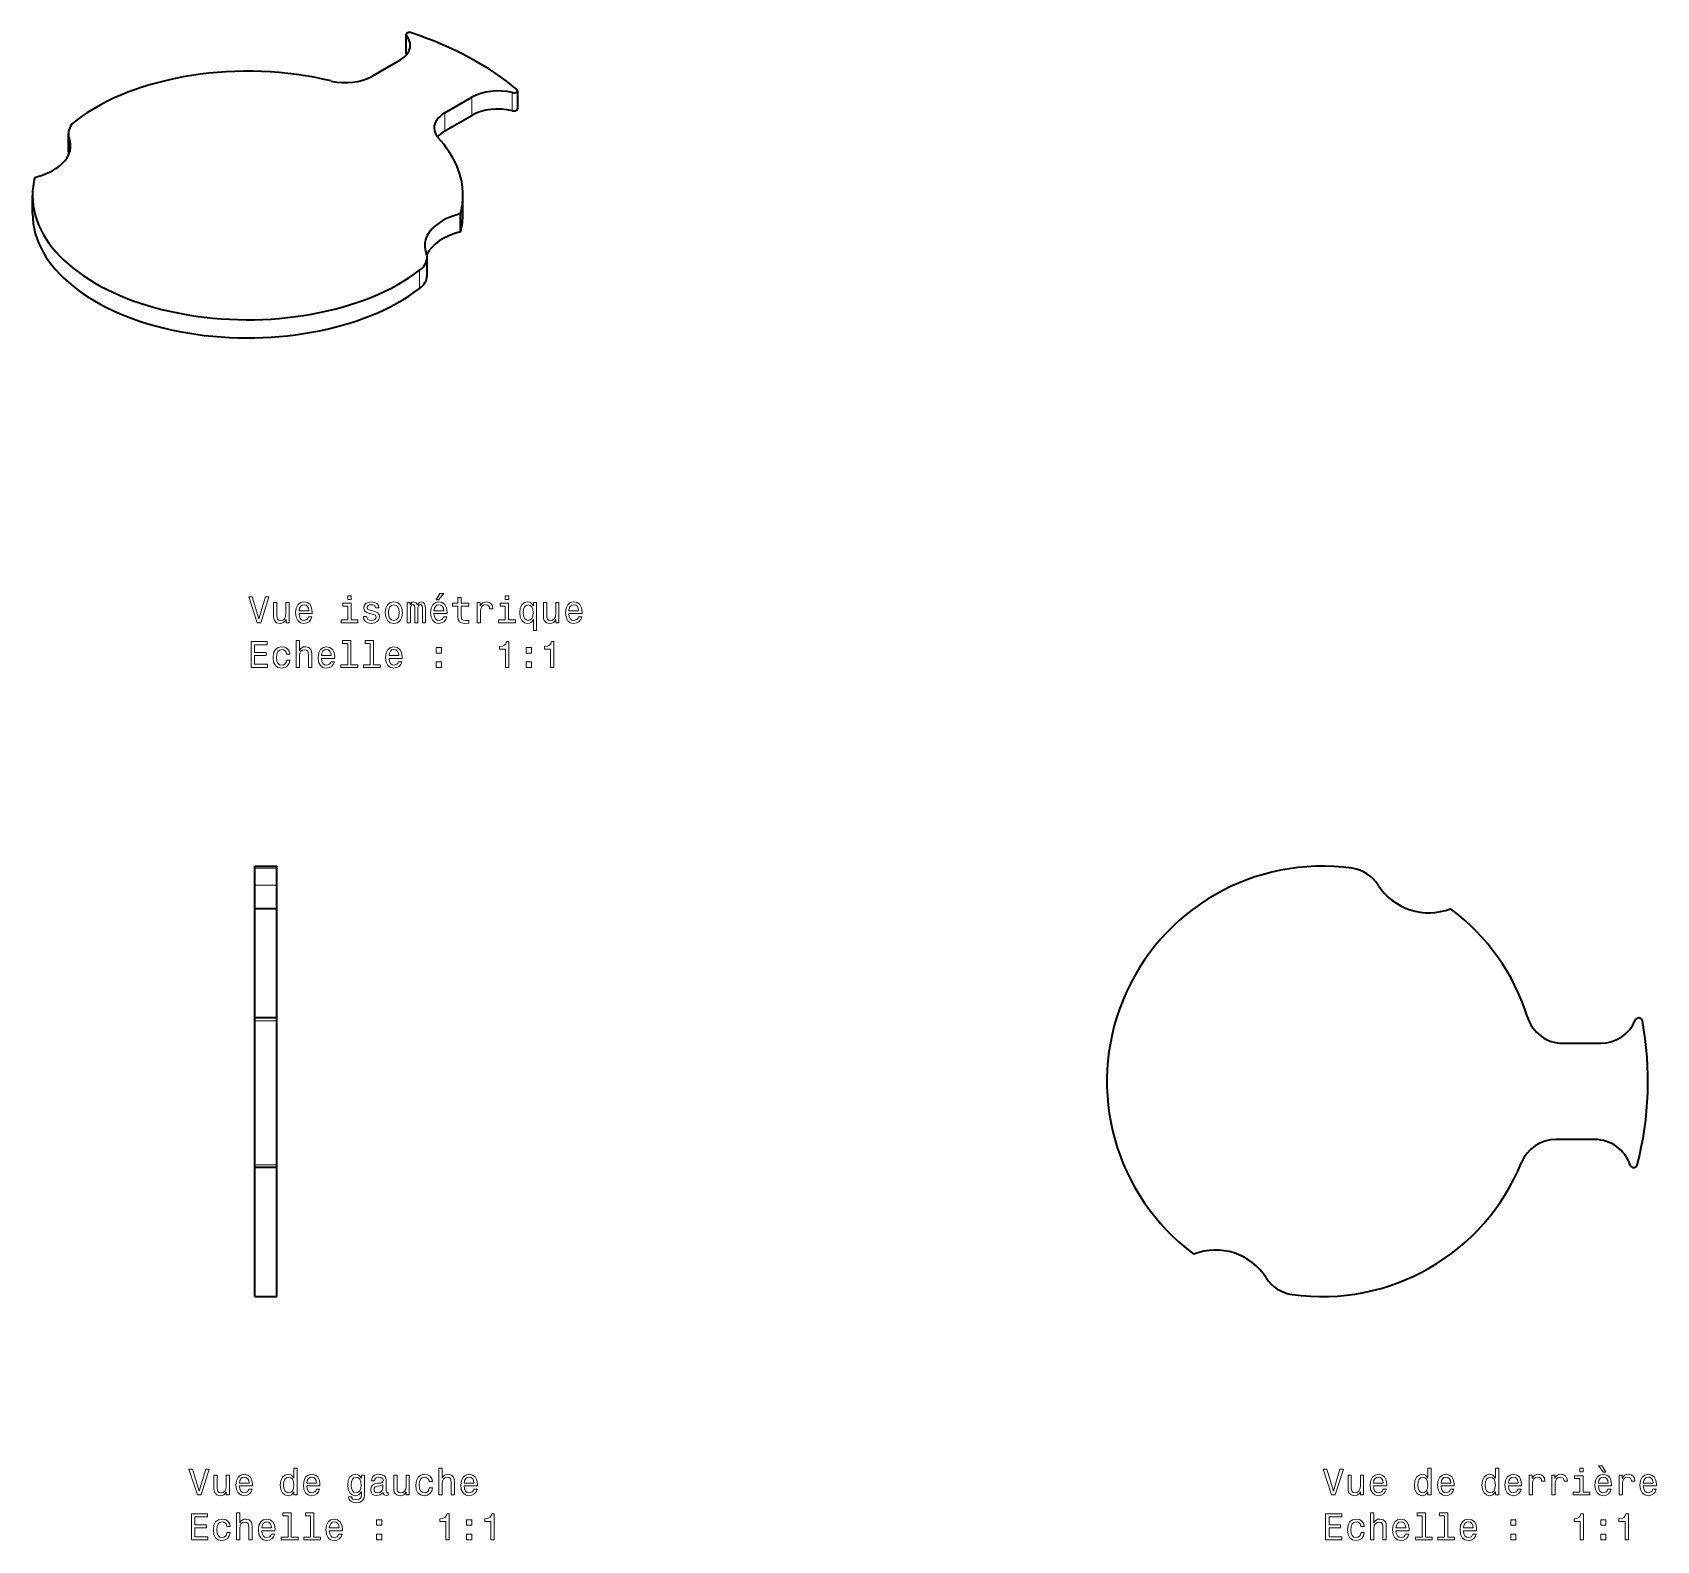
# Model space of a CAD drawing. Extents: x 503 to 931, y 320 to 565.
# Drawn here: x 712.1 to 931.4, y 361.5 to 565.2 of the extents above; entities that cross this region are included whole.
import ezdxf

# ---------------------------------------------------------------- set-up
doc = ezdxf.new("R2010")
doc.units = 0

msp = doc.modelspace()

# ---------------------------------------------------------------- linework, layer by layer
at = {"color": 7, "lineweight": 35, "ltscale": 0.061237}
for p, q in [((762.53, 564.85), (762.53, 562.4)), ((777.6, 557.29), (777.6, 554.85)), ((716.95, 549.05), (716.95, 551.5)), ((770.23, 540.69), (770.23, 543.14)), ((769.92, 538.24), (769.92, 540.69)), ((765.39, 532.33), (765.39, 534.78))]:
    msp.add_line(p, q, dxfattribs=at)
at = {"color": 7, "lineweight": 13, "ltscale": 0.061237}
msp.add_line((762.58, 564.72), (762.58, 562.27), dxfattribs=at)
at = {"color": 7, "lineweight": 35, "ltscale": 0.107699}
msp.add_line((761.66, 561.37), (757.92, 559.22), dxfattribs=at)
at = {"color": 7, "lineweight": 13, "ltscale": 0.061238}
for p, q in [((776.9, 557.03), (776.9, 554.58)), ((771.44, 556.41), (771.44, 553.96)), ((767.8, 551.86), (767.8, 554.31)), ((764.38, 530.59), (764.38, 533.04))]:
    msp.add_line(p, q, dxfattribs=at)
at = {"color": 7, "lineweight": 35, "ltscale": 0.104932}
for p, q in [((767.8, 554.31), (771.44, 556.41)), ((767.8, 551.86), (771.44, 553.96))]:
    msp.add_line(p, q, dxfattribs=at)
at = {"color": 7, "lineweight": 13, "ltscale": 0.050522}
msp.add_line((717.07, 548.85), (717.07, 550.87), dxfattribs=at)
at = {"color": 7, "lineweight": 35, "ltscale": 0.061238}
msp.add_line((712.11, 540.69), (712.11, 543.14), dxfattribs=at)
at = {"color": 7, "lineweight": 35, "ltscale": 0.007076}
for p, q in [((742.11, 452.29), (742.11, 452.58)), ((745.11, 452.29), (745.11, 452.58))]:
    msp.add_line(p, q, dxfattribs=at)
at = {"color": 7, "lineweight": 35, "ltscale": 0.075}
for p, q in [((742.11, 452.58), (745.11, 452.58)), ((742.11, 446.84), (745.11, 446.84)), ((745.11, 432.08), (742.11, 432.08)), ((745.11, 411.87), (742.11, 411.87)), ((742.11, 394.45), (745.11, 394.45))]:
    msp.add_line(p, q, dxfattribs=at)
at = {"color": 7, "lineweight": 13, "ltscale": 0.075}
for p, q in [((742.11, 452.29), (745.11, 452.29)), ((742.11, 450.03), (745.11, 450.03)), ((742.11, 432.17), (745.11, 432.17)), ((745.11, 431.67), (742.11, 431.67)), ((745.11, 412.24), (742.11, 412.24))]:
    msp.add_line(p, q, dxfattribs=at)
at = {"color": 7, "lineweight": 35, "ltscale": 0.05658}
for p, q in [((742.11, 450.03), (742.11, 452.29)), ((745.11, 450.03), (745.11, 452.29))]:
    msp.add_line(p, q, dxfattribs=at)
at = {"color": 7, "lineweight": 35, "ltscale": 0.083623}
msp.add_line((742.11, 446.68), (742.11, 450.03), dxfattribs=at)
at = {"color": 7, "lineweight": 35, "ltscale": 0.079799}
msp.add_line((745.11, 446.84), (745.11, 450.03), dxfattribs=at)
at = {"color": 7, "lineweight": 35, "ltscale": 0.366617}
for p, q in [((742.11, 432.17), (742.11, 446.84)), ((745.11, 432.17), (745.11, 446.84))]:
    msp.add_line(p, q, dxfattribs=at)
at = {"color": 7, "lineweight": 35, "ltscale": 0.002365}
for p, q in [((742.11, 432.08), (742.11, 432.17)), ((745.11, 432.08), (745.11, 432.17))]:
    msp.add_line(p, q, dxfattribs=at)
at = {"color": 7, "lineweight": 35, "ltscale": 0.010182}
for p, q in [((742.11, 431.67), (742.11, 432.08)), ((745.11, 431.67), (745.11, 432.08))]:
    msp.add_line(p, q, dxfattribs=at)
at = {"color": 7, "lineweight": 35, "ltscale": 0.485645}
for p, q in [((742.11, 412.24), (742.11, 431.67)), ((745.11, 412.24), (745.11, 431.67))]:
    msp.add_line(p, q, dxfattribs=at)
at = {"color": 7, "lineweight": 35, "ltscale": 0.128516}
msp.add_line((918.77, 428.66), (923.91, 428.66), dxfattribs=at)
at = {"color": 7, "lineweight": 35, "ltscale": 0.131905}
msp.add_line((923.08, 415.66), (917.8, 415.66), dxfattribs=at)
at = {"color": 7, "lineweight": 35, "ltscale": 0.009299}
for p, q in [((742.11, 411.87), (742.11, 412.24)), ((745.11, 411.87), (745.11, 412.24))]:
    msp.add_line(p, q, dxfattribs=at)
at = {"color": 7, "lineweight": 35, "ltscale": 0.435583}
for p, q in [((742.11, 394.45), (742.11, 411.87)), ((745.11, 394.45), (745.11, 411.87))]:
    msp.add_line(p, q, dxfattribs=at)
at = {"color": 7, "lineweight": 13}
for points in [[(755.16, 489.07), (754.69, 489.07), (754.69, 488.57), (755.16, 488.57)], [(766.63, 488.53), (766.92, 488.53), (767.63, 489.39), (767.13, 489.39)], [(776.41, 489.07), (775.94, 489.07), (775.94, 488.57), (776.41, 488.57)], [(743.56, 488.96), (742.69, 485.98), (741.78, 488.96), (741.31, 488.96), (742.43, 485.45), (742.94, 485.45), (744.04, 488.96)], [(746.77, 488.16), (746.32, 488.16), (746.32, 486.6), (746.27, 486.24), (746.13, 485.97), (745.9, 485.81), (745.6, 485.76), (745.37, 485.8), (745.21, 485.92), (745.13, 486.13), (745.11, 486.42), (745.11, 488.16), (744.66, 488.16), (744.66, 486.38), (744.68, 486.02), (744.78, 485.73), (745.07, 485.45), (745.54, 485.36), (745.79, 485.39), (746.01, 485.48), (746.19, 485.64), (746.34, 485.87), (746.34, 485.45), (746.77, 485.45)], [(748.1, 486.68), (749.88, 486.68), (749.88, 486.89), (749.8, 487.47), (749.58, 487.9), (749.23, 488.16), (748.76, 488.26), (748.3, 488.16), (747.95, 487.87), (747.72, 487.42), (747.64, 486.81), (747.72, 486.19), (747.94, 485.74), (748.29, 485.45), (748.74, 485.36), (749.14, 485.42), (749.46, 485.59), (749.7, 485.87), (749.83, 486.23), (749.39, 486.23), (749.3, 486.03), (749.17, 485.88), (748.8, 485.76), (748.51, 485.81), (748.3, 485.99), (748.15, 486.28), (748.1, 486.66)], [(748.1, 487.05), (748.16, 487.4), (748.3, 487.66), (748.5, 487.81), (748.77, 487.87), (749.04, 487.81), (749.25, 487.66), (749.37, 487.4), (749.42, 487.05)], [(755.14, 485.83), (755.14, 488.07), (754, 488.07), (754, 487.69), (754.7, 487.69), (754.7, 485.83), (753.79, 485.83), (753.79, 485.45), (756.06, 485.45), (756.06, 485.83)], [(758.15, 487.03), (757.72, 487.13), (757.4, 487.25), (757.3, 487.49), (757.33, 487.65), (757.43, 487.77), (757.6, 487.85), (757.85, 487.88), (758.09, 487.85), (758.28, 487.76), (758.4, 487.62), (758.45, 487.44), (758.88, 487.44), (758.88, 487.45), (758.81, 487.78), (758.6, 488.04), (758.28, 488.2), (757.85, 488.26), (757.42, 488.2), (757.11, 488.03), (756.91, 487.78), (756.85, 487.47), (756.9, 487.17), (757.04, 486.96), (757.27, 486.81), (757.61, 486.7), (758.1, 486.58), (758.41, 486.45), (758.49, 486.35), (758.52, 486.2), (758.47, 486.01), (758.35, 485.87), (758.15, 485.78), (757.89, 485.75), (757.62, 485.78), (757.41, 485.89), (757.28, 486.06), (757.22, 486.3), (756.79, 486.3), (756.86, 485.89), (757.07, 485.6), (757.4, 485.42), (757.85, 485.36), (758.33, 485.42), (758.67, 485.6), (758.89, 485.88), (758.96, 486.25), (758.91, 486.57), (758.75, 486.78), (758.49, 486.93)], [(759.73, 486.81), (759.81, 486.19), (760.04, 485.74), (760.41, 485.45), (760.9, 485.36), (761.39, 485.45), (761.76, 485.73), (761.99, 486.18), (762.08, 486.81), (761.99, 487.42), (761.76, 487.88), (761.39, 488.16), (760.9, 488.26), (760.41, 488.16), (760.04, 487.87), (759.81, 487.42)], [(760.18, 486.81), (760.23, 487.26), (760.37, 487.59), (760.6, 487.79), (760.9, 487.86), (761.21, 487.79), (761.43, 487.6), (761.57, 487.26), (761.62, 486.81), (761.57, 486.35), (761.43, 486.02), (761.21, 485.82), (760.9, 485.75), (760.6, 485.82), (760.37, 486.02), (760.23, 486.35)], [(762.72, 485.45), (763.13, 485.45), (763.13, 487.26), (763.15, 487.54), (763.23, 487.73), (763.34, 487.85), (763.5, 487.89), (763.62, 487.85), (763.7, 487.75), (763.74, 487.58), (763.75, 487.35), (763.75, 485.45), (764.14, 485.45), (764.14, 487.26), (764.16, 487.53), (764.24, 487.73), (764.36, 487.85), (764.51, 487.89), (764.63, 487.85), (764.71, 487.75), (764.76, 487.35), (764.76, 485.45), (765.17, 485.45), (765.17, 487.32), (765.14, 487.71), (765.06, 488.01), (764.9, 488.19), (764.64, 488.26), (764.33, 488.16), (764.1, 487.86), (763.91, 488.15), (763.6, 488.26), (763.31, 488.16), (763.11, 487.87), (763.11, 488.16), (762.72, 488.16)], [(766.32, 486.68), (768.09, 486.68), (768.1, 486.89), (768.02, 487.47), (767.8, 487.9), (767.44, 488.16), (766.98, 488.26), (766.52, 488.16), (766.16, 487.87), (765.94, 487.42), (765.86, 486.81), (765.93, 486.19), (766.16, 485.74), (766.51, 485.45), (766.96, 485.36), (767.35, 485.42), (767.68, 485.59), (767.91, 485.87), (768.05, 486.23), (767.61, 486.23), (767.52, 486.03), (767.39, 485.88), (767.02, 485.76), (766.73, 485.81), (766.51, 485.99), (766.37, 486.28), (766.32, 486.66)], [(766.32, 487.05), (766.38, 487.4), (766.51, 487.66), (766.72, 487.81), (766.99, 487.87), (767.26, 487.81), (767.46, 487.66), (767.59, 487.4), (767.64, 487.05)], [(769.56, 487.69), (769.56, 486.34), (769.59, 485.9), (769.73, 485.59), (770.02, 485.42), (770.5, 485.36), (771.02, 485.38), (771.02, 485.77), (770.64, 485.74), (770.29, 485.78), (770.1, 485.9), (770.02, 486.11), (770.01, 486.41), (770.01, 487.69), (771.02, 487.69), (771.02, 488.07), (770.01, 488.07), (770.01, 488.86), (769.56, 488.86), (769.56, 488.07), (768.8, 488.07), (768.8, 487.69)], [(772.17, 485.45), (772.61, 485.45), (772.61, 487), (772.66, 487.37), (772.8, 487.64), (773.02, 487.8), (773.31, 487.86), (773.54, 487.82), (773.7, 487.72), (773.8, 487.55), (773.84, 487.32), (774.29, 487.32), (774.23, 487.73), (774.06, 488.02), (773.78, 488.2), (773.41, 488.26), (773.15, 488.22), (772.93, 488.12), (772.73, 487.94), (772.57, 487.71), (772.57, 488.16), (772.17, 488.16)], [(776.4, 485.83), (776.4, 488.07), (775.26, 488.07), (775.26, 487.69), (775.95, 487.69), (775.95, 485.83), (775.04, 485.83), (775.04, 485.45), (777.31, 485.45), (777.31, 485.83)], [(779.74, 487.74), (779.58, 487.97), (779.41, 488.13), (779.2, 488.22), (778.96, 488.26), (778.53, 488.16), (778.2, 487.87), (777.98, 487.42), (777.91, 486.81), (777.98, 486.19), (778.2, 485.74), (778.53, 485.45), (778.96, 485.36), (779.2, 485.39), (779.4, 485.47), (779.58, 485.63), (779.74, 485.87), (779.74, 484.4), (780.18, 484.4), (780.18, 488.16), (779.74, 488.16)], [(778.36, 486.81), (778.41, 487.26), (778.55, 487.59), (778.76, 487.79), (779.04, 487.86), (779.33, 487.79), (779.55, 487.59), (779.68, 487.26), (779.73, 486.81), (779.68, 486.35), (779.55, 486.02), (779.33, 485.82), (779.04, 485.76), (778.76, 485.82), (778.55, 486.02), (778.41, 486.36)], [(783.2, 488.16), (782.76, 488.16), (782.76, 486.6), (782.71, 486.24), (782.56, 485.97), (782.33, 485.81), (782.03, 485.76), (781.8, 485.8), (781.65, 485.92), (781.56, 486.13), (781.54, 486.42), (781.54, 488.16), (781.1, 488.16), (781.1, 486.38), (781.11, 486.02), (781.21, 485.73), (781.5, 485.45), (781.97, 485.36), (782.22, 485.39), (782.44, 485.48), (782.62, 485.64), (782.78, 485.87), (782.78, 485.45), (783.2, 485.45)], [(784.54, 486.68), (786.31, 486.68), (786.32, 486.89), (786.24, 487.47), (786.01, 487.9), (785.66, 488.16), (785.19, 488.26), (784.73, 488.16), (784.38, 487.87), (784.15, 487.42), (784.07, 486.81), (784.15, 486.19), (784.37, 485.74), (784.72, 485.45), (785.18, 485.36), (785.57, 485.42), (785.89, 485.59), (786.13, 485.87), (786.27, 486.23), (785.83, 486.23), (785.74, 486.03), (785.6, 485.88), (785.23, 485.76), (784.94, 485.81), (784.73, 485.99), (784.59, 486.28), (784.54, 486.66)], [(784.54, 487.05), (784.59, 487.4), (784.73, 487.66), (784.93, 487.81), (785.21, 487.87), (785.47, 487.81), (785.68, 487.66), (785.81, 487.4), (785.85, 487.05)], [(741.63, 479.41), (743.85, 479.41), (743.85, 479.83), (742.09, 479.83), (742.09, 481.02), (743.66, 481.02), (743.66, 481.43), (742.09, 481.43), (742.09, 482.48), (743.81, 482.48), (743.81, 482.91), (741.63, 482.91)], [(747.72, 479.41), (748.16, 479.41), (748.16, 480.97), (748.2, 481.33), (748.35, 481.59), (748.58, 481.75), (748.88, 481.81), (749.12, 481.76), (749.27, 481.63), (749.35, 481.4), (749.37, 481.1), (749.37, 479.41), (749.82, 479.41), (749.82, 481.19), (749.8, 481.54), (749.71, 481.84), (749.41, 482.11), (748.95, 482.21), (748.69, 482.18), (748.48, 482.08), (748.3, 481.93), (748.16, 481.72), (748.16, 483.03), (747.72, 483.03)], [(754.67, 482.65), (754.67, 479.78), (753.76, 479.78), (753.76, 479.41), (756.02, 479.41), (756.02, 479.78), (755.11, 479.78), (755.11, 483.03), (753.97, 483.03), (753.97, 482.65)], [(757.71, 482.65), (757.71, 479.78), (756.79, 479.78), (756.79, 479.41), (759.06, 479.41), (759.06, 479.78), (758.15, 479.78), (758.15, 483.03), (757.01, 483.03), (757.01, 482.65)], [(775.99, 479.41), (776.45, 479.41), (776.45, 482.93), (776.11, 482.93), (776.02, 482.62), (775.84, 482.42), (775.56, 482.3), (775.18, 482.26), (775.18, 481.9), (775.99, 481.9)], [(782.06, 479.41), (782.52, 479.41), (782.52, 482.93), (782.18, 482.93), (782.09, 482.62), (781.91, 482.42), (781.63, 482.3), (781.25, 482.26), (781.25, 481.9), (782.06, 481.9)], [(746.4, 481.22), (746.84, 481.22), (746.75, 481.62), (746.54, 481.94), (746.2, 482.13), (745.76, 482.21), (745.27, 482.11), (744.91, 481.83), (744.67, 481.37), (744.59, 480.75), (744.67, 480.14), (744.9, 479.69), (745.25, 479.41), (745.74, 479.31), (746.18, 479.39), (746.51, 479.6), (746.75, 479.93), (746.85, 480.37), (746.42, 480.37), (746.35, 480.09), (746.21, 479.88), (746.01, 479.75), (745.76, 479.71), (745.45, 479.77), (745.23, 479.98), (745.09, 480.3), (745.05, 480.77), (745.09, 481.22), (745.23, 481.55), (745.46, 481.75), (745.76, 481.82), (746.02, 481.78), (746.22, 481.66), (746.35, 481.47)], [(751.14, 480.63), (752.91, 480.63), (752.92, 480.84), (752.84, 481.42), (752.62, 481.85), (752.26, 482.11), (751.8, 482.21), (751.34, 482.11), (750.98, 481.83), (750.76, 481.37), (750.68, 480.76), (750.75, 480.14), (750.98, 479.69), (751.33, 479.41), (751.78, 479.31), (752.17, 479.38), (752.5, 479.55), (752.73, 479.82), (752.87, 480.18), (752.43, 480.18), (752.34, 479.98), (752.21, 479.83), (751.84, 479.71), (751.55, 479.76), (751.33, 479.94), (751.19, 480.23), (751.14, 480.62)], [(751.14, 481.01), (751.2, 481.35), (751.33, 481.61), (751.54, 481.77), (751.81, 481.82), (752.08, 481.77), (752.28, 481.61), (752.41, 481.35), (752.46, 481.01)], [(760.25, 480.63), (762.02, 480.63), (762.03, 480.84), (761.95, 481.42), (761.73, 481.85), (761.37, 482.11), (760.9, 482.21), (760.44, 482.11), (760.09, 481.83), (759.86, 481.37), (759.78, 480.76), (759.86, 480.14), (760.09, 479.69), (760.43, 479.41), (760.89, 479.31), (761.28, 479.38), (761.6, 479.55), (761.84, 479.82), (761.98, 480.18), (761.54, 480.18), (761.45, 479.98), (761.32, 479.83), (760.94, 479.71), (760.66, 479.76), (760.44, 479.94), (760.3, 480.23), (760.25, 480.62)], [(760.25, 481.01), (760.3, 481.35), (760.44, 481.61), (760.65, 481.77), (760.92, 481.82), (761.19, 481.77), (761.39, 481.61), (761.52, 481.35), (761.56, 481.01)], [(766.63, 481.36), (767.32, 481.36), (767.32, 482.11), (766.63, 482.11)], [(778.77, 481.36), (779.47, 481.36), (779.47, 482.11), (778.77, 482.11)], [(766.63, 479.41), (767.32, 479.41), (767.32, 480.16), (766.63, 480.16)], [(778.77, 479.41), (779.47, 479.41), (779.47, 480.16), (778.77, 480.16)], [(735.5, 371.16), (734.62, 368.18), (733.72, 371.16), (733.24, 371.16), (734.37, 367.66), (734.88, 367.66), (735.98, 371.16)], [(747.39, 368.07), (747.39, 367.66), (747.83, 367.66), (747.83, 371.28), (747.39, 371.28), (747.39, 369.95), (747.06, 370.33), (746.85, 370.42), (746.61, 370.46), (746.18, 370.36), (745.85, 370.08), (745.63, 369.62), (745.56, 369.01), (745.63, 368.4), (745.85, 367.94), (746.18, 367.66), (746.61, 367.56), (746.85, 367.6), (747.06, 367.69)], [(766.98, 367.66), (767.42, 367.66), (767.42, 369.22), (767.47, 369.58), (767.61, 369.84), (767.84, 370), (768.14, 370.06), (768.38, 370.01), (768.54, 369.87), (768.61, 369.65), (768.64, 369.35), (768.64, 367.66), (769.08, 367.66), (769.08, 369.44), (769.06, 369.79), (768.97, 370.09), (768.67, 370.36), (768.21, 370.46), (767.96, 370.42), (767.74, 370.33), (767.56, 370.18), (767.42, 369.97), (767.42, 371.28), (766.98, 371.28)], [(888.65, 371.16), (887.77, 368.18), (886.87, 371.16), (886.39, 371.16), (887.52, 367.66), (888.02, 367.66), (889.13, 371.16)], [(900.54, 368.07), (900.54, 367.66), (900.98, 367.66), (900.98, 371.28), (900.54, 371.28), (900.54, 369.95), (900.2, 370.33), (900, 370.42), (899.76, 370.46), (899.33, 370.36), (899, 370.08), (898.78, 369.62), (898.71, 369.01), (898.78, 368.4), (899, 367.94), (899.33, 367.66), (899.76, 367.56), (900, 367.6), (900.21, 367.69)], [(909.64, 368.07), (909.64, 367.66), (910.09, 367.66), (910.09, 371.28), (909.65, 371.28), (909.65, 369.95), (909.31, 370.33), (909.1, 370.42), (908.87, 370.46), (908.44, 370.36), (908.11, 370.08), (907.89, 369.62), (907.81, 369.01), (907.89, 368.4), (908.11, 367.94), (908.44, 367.66), (908.87, 367.56), (909.1, 367.6), (909.32, 367.69)], [(921.5, 371.28), (921.03, 371.28), (921.03, 370.77), (921.5, 370.77)], [(924.56, 370.73), (924.06, 371.59), (923.56, 371.59), (924.26, 370.73)], [(738.7, 370.36), (738.26, 370.36), (738.26, 368.8), (738.21, 368.44), (738.06, 368.17), (737.84, 368.01), (737.54, 367.96), (737.3, 368), (737.15, 368.12), (737.07, 368.33), (737.05, 368.62), (737.05, 370.36), (736.6, 370.36), (736.6, 368.58), (736.62, 368.23), (736.71, 367.93), (737.01, 367.66), (737.47, 367.56), (737.73, 367.6), (737.94, 367.69), (738.13, 367.84), (738.28, 368.07), (738.28, 367.66), (738.7, 367.66)], [(740.04, 368.88), (741.82, 368.88), (741.82, 369.09), (741.74, 369.67), (741.52, 370.1), (741.17, 370.36), (740.7, 370.46), (740.24, 370.36), (739.88, 370.08), (739.66, 369.62), (739.58, 369.01), (739.65, 368.39), (739.88, 367.94), (740.23, 367.66), (740.68, 367.56), (741.08, 367.63), (741.4, 367.8), (741.63, 368.07), (741.77, 368.43), (741.33, 368.43), (741.24, 368.23), (741.11, 368.08), (740.74, 367.96), (740.45, 368.01), (740.23, 368.19), (740.09, 368.48), (740.04, 368.87)], [(740.04, 369.25), (740.1, 369.6), (740.23, 369.86), (740.44, 370.02), (740.71, 370.07), (740.98, 370.02), (741.19, 369.86), (741.31, 369.6), (741.36, 369.25)], [(746.69, 370.06), (746.98, 369.99), (747.2, 369.79), (747.33, 369.47), (747.38, 369.01), (747.33, 368.55), (747.2, 368.23), (746.98, 368.02), (746.69, 367.96), (746.41, 368.02), (746.2, 368.23), (746.06, 368.56), (746.01, 369.01), (746.06, 369.46), (746.2, 369.79), (746.41, 369.99)], [(749.15, 368.88), (750.92, 368.88), (750.93, 369.09), (750.85, 369.67), (750.63, 370.1), (750.27, 370.36), (749.8, 370.46), (749.35, 370.36), (748.99, 370.08), (748.77, 369.62), (748.69, 369.01), (748.76, 368.39), (748.99, 367.94), (749.34, 367.66), (749.79, 367.56), (750.18, 367.63), (750.51, 367.8), (750.74, 368.07), (750.88, 368.43), (750.44, 368.43), (750.35, 368.23), (750.22, 368.08), (749.85, 367.96), (749.56, 368.01), (749.34, 368.19), (749.2, 368.48), (749.15, 368.87)], [(749.15, 369.25), (749.2, 369.6), (749.34, 369.86), (749.55, 370.02), (749.82, 370.07), (750.09, 370.02), (750.29, 369.86), (750.42, 369.6), (750.47, 369.25)], [(756.94, 367.78), (756.94, 370.36), (756.52, 370.36), (756.52, 369.92), (756.17, 370.32), (755.96, 370.42), (755.72, 370.46), (755.29, 370.36), (754.96, 370.08), (754.74, 369.62), (754.67, 369.01), (754.74, 368.4), (754.96, 367.94), (755.29, 367.66), (755.72, 367.56), (755.96, 367.6), (756.16, 367.69), (756.52, 368.07), (756.52, 367.69), (756.48, 367.38), (756.37, 367.17), (756.15, 367.04), (755.84, 366.99), (755.56, 367.03), (755.36, 367.1), (755.25, 367.23), (755.21, 367.41), (754.78, 367.41), (754.78, 367.39), (754.85, 367.07), (755.05, 366.82), (755.37, 366.67), (755.81, 366.61), (756.34, 366.69), (756.68, 366.9), (756.88, 367.27)], [(755.13, 369.01), (755.17, 369.46), (755.31, 369.79), (755.52, 369.99), (755.8, 370.06), (756.1, 369.99), (756.32, 369.79), (756.46, 369.46), (756.51, 369.01), (756.46, 368.55), (756.32, 368.23), (756.1, 368.02), (755.8, 367.96), (755.52, 368.02), (755.31, 368.23), (755.17, 368.56)], [(759.48, 368.01), (759.48, 367.99), (759.5, 367.82), (759.58, 367.7), (759.9, 367.61), (760.14, 367.65), (760.14, 367.99), (760.04, 367.97), (759.9, 368.04), (759.87, 368.24), (759.87, 369.64), (759.81, 370), (759.63, 370.25), (759.33, 370.4), (758.89, 370.46), (758.47, 370.4), (758.16, 370.23), (757.96, 369.96), (757.89, 369.61), (757.89, 369.58), (758.29, 369.58), (758.33, 369.79), (758.44, 369.94), (758.62, 370.03), (758.88, 370.07), (759.12, 370.04), (759.3, 369.97), (759.41, 369.83), (759.44, 369.65), (759.42, 369.44), (759.34, 369.33), (759.14, 369.28), (758.76, 369.24), (758.33, 369.15), (758.02, 368.99), (757.84, 368.74), (757.78, 368.37), (757.83, 368.03), (757.99, 367.79), (758.24, 367.63), (758.59, 367.57), (759.06, 367.68)], [(759.43, 368.6), (759.37, 368.34), (759.21, 368.14), (758.96, 368.01), (758.67, 367.96), (758.47, 367.99), (758.34, 368.07), (758.25, 368.21), (758.23, 368.41), (758.25, 368.58), (758.33, 368.71), (758.65, 368.85), (759.06, 368.91), (759.43, 369.03)], [(762.99, 370.36), (762.55, 370.36), (762.55, 368.8), (762.5, 368.44), (762.35, 368.17), (762.13, 368.01), (761.83, 367.96), (761.59, 368), (761.44, 368.12), (761.35, 368.33), (761.33, 368.62), (761.33, 370.36), (760.89, 370.36), (760.89, 368.58), (760.91, 368.23), (761, 367.93), (761.29, 367.66), (761.76, 367.56), (762.01, 367.6), (762.23, 367.69), (762.42, 367.84), (762.57, 368.07), (762.57, 367.66), (762.99, 367.66)], [(765.67, 369.47), (766.1, 369.47), (766.01, 369.87), (765.8, 370.19), (765.46, 370.38), (765.02, 370.46), (764.54, 370.36), (764.17, 370.08), (763.94, 369.62), (763.86, 369), (763.93, 368.39), (764.16, 367.94), (764.52, 367.66), (765.01, 367.56), (765.44, 367.64), (765.78, 367.85), (766.01, 368.18), (766.11, 368.62), (765.69, 368.62), (765.61, 368.34), (765.47, 368.13), (765.27, 368), (765.02, 367.96), (764.71, 368.02), (764.49, 368.23), (764.35, 368.55), (764.31, 369.02), (764.35, 369.47), (764.5, 369.8), (764.72, 370), (765.02, 370.07), (765.28, 370.03), (765.48, 369.91), (765.61, 369.72)], [(770.4, 368.88), (772.18, 368.88), (772.18, 369.09), (772.1, 369.67), (771.88, 370.1), (771.53, 370.36), (771.06, 370.46), (770.6, 370.36), (770.25, 370.08), (770.02, 369.62), (769.94, 369.01), (770.01, 368.39), (770.24, 367.94), (770.59, 367.66), (771.04, 367.56), (771.44, 367.63), (771.76, 367.8), (772, 368.07), (772.13, 368.43), (771.69, 368.43), (771.6, 368.23), (771.47, 368.08), (771.1, 367.96), (770.81, 368.01), (770.59, 368.19), (770.45, 368.48), (770.4, 368.87)], [(770.4, 369.25), (770.46, 369.6), (770.59, 369.86), (770.8, 370.02), (771.07, 370.07), (771.34, 370.02), (771.55, 369.86), (771.67, 369.6), (771.72, 369.25)], [(891.85, 370.36), (891.41, 370.36), (891.41, 368.8), (891.36, 368.44), (891.21, 368.17), (890.98, 368.01), (890.69, 367.96), (890.45, 368), (890.3, 368.12), (890.21, 368.33), (890.19, 368.62), (890.19, 370.36), (889.75, 370.36), (889.75, 368.58), (889.76, 368.23), (889.86, 367.93), (890.15, 367.66), (890.62, 367.56), (890.87, 367.6), (891.09, 367.69), (891.28, 367.84), (891.43, 368.07), (891.43, 367.66), (891.85, 367.66)], [(893.19, 368.88), (894.96, 368.88), (894.97, 369.09), (894.89, 369.67), (894.67, 370.1), (894.31, 370.36), (893.84, 370.46), (893.39, 370.36), (893.03, 370.08), (892.81, 369.62), (892.72, 369.01), (892.8, 368.39), (893.03, 367.94), (893.38, 367.66), (893.83, 367.56), (894.22, 367.63), (894.55, 367.8), (894.78, 368.07), (894.92, 368.43), (894.48, 368.43), (894.39, 368.23), (894.26, 368.08), (893.88, 367.96), (893.6, 368.01), (893.38, 368.19), (893.24, 368.48), (893.19, 368.87)], [(893.19, 369.25), (893.24, 369.6), (893.38, 369.86), (893.59, 370.02), (893.86, 370.07), (894.13, 370.02), (894.33, 369.86), (894.46, 369.6), (894.5, 369.25)], [(899.84, 370.06), (900.13, 369.99), (900.35, 369.79), (900.48, 369.47), (900.53, 369.01), (900.48, 368.55), (900.35, 368.23), (900.13, 368.02), (899.84, 367.96), (899.56, 368.02), (899.35, 368.23), (899.21, 368.56), (899.16, 369.01), (899.21, 369.46), (899.35, 369.79), (899.56, 369.99)], [(902.3, 368.88), (904.07, 368.88), (904.08, 369.09), (904, 369.67), (903.77, 370.1), (903.42, 370.36), (902.95, 370.46), (902.49, 370.36), (902.14, 370.08), (901.91, 369.62), (901.83, 369.01), (901.91, 368.39), (902.14, 367.94), (902.48, 367.66), (902.94, 367.56), (903.33, 367.63), (903.65, 367.8), (903.89, 368.07), (904.03, 368.43), (903.59, 368.43), (903.5, 368.23), (903.37, 368.08), (902.99, 367.96), (902.71, 368.01), (902.49, 368.19), (902.35, 368.48), (902.3, 368.87)], [(902.3, 369.25), (902.35, 369.6), (902.49, 369.86), (902.69, 370.02), (902.97, 370.07), (903.23, 370.02), (903.44, 369.86), (903.57, 369.6), (903.61, 369.25)], [(908.94, 370.06), (909.24, 369.99), (909.46, 369.79), (909.59, 369.47), (909.64, 369.01), (909.59, 368.55), (909.46, 368.23), (909.24, 368.02), (908.94, 367.96), (908.67, 368.02), (908.45, 368.23), (908.31, 368.56), (908.27, 369.01), (908.31, 369.46), (908.45, 369.79), (908.67, 369.99)], [(911.4, 368.88), (913.18, 368.88), (913.18, 369.09), (913.1, 369.67), (912.88, 370.1), (912.53, 370.36), (912.06, 370.46), (911.6, 370.36), (911.25, 370.08), (911.02, 369.62), (910.94, 369.01), (911.02, 368.39), (911.24, 367.94), (911.59, 367.66), (912.05, 367.56), (912.44, 367.63), (912.76, 367.8), (913, 368.07), (913.13, 368.43), (912.7, 368.43), (912.6, 368.23), (912.47, 368.08), (912.1, 367.96), (911.81, 368.01), (911.6, 368.19), (911.46, 368.48), (911.4, 368.87)], [(911.4, 369.25), (911.46, 369.6), (911.6, 369.86), (911.8, 370.02), (912.08, 370.07), (912.34, 370.02), (912.55, 369.86), (912.68, 369.6), (912.72, 369.25)], [(914.22, 367.66), (914.66, 367.66), (914.66, 369.2), (914.71, 369.58), (914.84, 369.84), (915.07, 370.01), (915.36, 370.06), (915.59, 370.03), (915.75, 369.92), (915.85, 369.75), (915.89, 369.52), (916.34, 369.52), (916.28, 369.93), (916.11, 370.22), (915.83, 370.4), (915.45, 370.46), (915.2, 370.42), (914.98, 370.32), (914.78, 370.15), (914.62, 369.91), (914.62, 370.36), (914.22, 370.36)], [(917.25, 367.66), (917.7, 367.66), (917.7, 369.2), (917.74, 369.58), (917.88, 369.84), (918.1, 370.01), (918.4, 370.06), (918.62, 370.03), (918.79, 369.92), (918.89, 369.75), (918.92, 369.52), (919.37, 369.52), (919.31, 369.93), (919.15, 370.22), (918.87, 370.4), (918.49, 370.46), (918.23, 370.42), (918.01, 370.32), (917.81, 370.15), (917.66, 369.91), (917.66, 370.36), (917.25, 370.36)], [(921.48, 368.03), (921.48, 370.27), (920.34, 370.27), (920.34, 369.89), (921.04, 369.89), (921.04, 368.03), (920.13, 368.03), (920.13, 367.66), (922.4, 367.66), (922.4, 368.03)], [(923.55, 368.88), (925.32, 368.88), (925.33, 369.09), (925.25, 369.67), (925.03, 370.1), (924.67, 370.36), (924.2, 370.46), (923.75, 370.36), (923.39, 370.08), (923.17, 369.62), (923.08, 369.01), (923.16, 368.39), (923.39, 367.94), (923.74, 367.66), (924.19, 367.56), (924.58, 367.63), (924.91, 367.8), (925.14, 368.07), (925.28, 368.43), (924.84, 368.43), (924.75, 368.23), (924.62, 368.08), (924.24, 367.96), (923.96, 368.01), (923.74, 368.19), (923.6, 368.48), (923.55, 368.87)], [(923.55, 369.25), (923.6, 369.6), (923.74, 369.86), (923.95, 370.02), (924.22, 370.07), (924.49, 370.02), (924.69, 369.86), (924.82, 369.6), (924.86, 369.25)], [(926.36, 367.66), (926.81, 367.66), (926.81, 369.2), (926.85, 369.58), (926.99, 369.84), (927.21, 370.01), (927.51, 370.06), (927.73, 370.03), (927.9, 369.92), (928, 369.75), (928.03, 369.52), (928.48, 369.52), (928.42, 369.93), (928.25, 370.22), (927.98, 370.4), (927.6, 370.46), (927.34, 370.42), (927.12, 370.32), (926.92, 370.15), (926.77, 369.91), (926.77, 370.36), (926.36, 370.36)], [(929.62, 368.88), (931.4, 368.88), (931.4, 369.09), (931.32, 369.67), (931.1, 370.1), (930.75, 370.36), (930.28, 370.46), (929.82, 370.36), (929.46, 370.08), (929.24, 369.62), (929.16, 369.01), (929.23, 368.39), (929.46, 367.94), (929.81, 367.66), (930.26, 367.56), (930.65, 367.63), (930.98, 367.8), (931.21, 368.07), (931.35, 368.43), (930.91, 368.43), (930.82, 368.23), (930.69, 368.08), (930.32, 367.96), (930.03, 368.01), (929.81, 368.19), (929.67, 368.48), (929.62, 368.87)], [(929.62, 369.25), (929.68, 369.6), (929.81, 369.86), (930.02, 370.02), (930.29, 370.07), (930.56, 370.02), (930.77, 369.86), (930.89, 369.6), (930.94, 369.25)], [(733.57, 361.61), (735.78, 361.61), (735.78, 362.03), (734.03, 362.03), (734.03, 363.22), (735.59, 363.22), (735.59, 363.64), (734.03, 363.64), (734.03, 364.69), (735.74, 364.69), (735.74, 365.11), (733.57, 365.11)], [(738.34, 363.42), (738.78, 363.42), (738.69, 363.82), (738.47, 364.14), (738.13, 364.34), (737.7, 364.41), (737.21, 364.31), (736.84, 364.03), (736.61, 363.57), (736.53, 362.96), (736.61, 362.34), (736.83, 361.89), (737.19, 361.61), (737.68, 361.51), (738.11, 361.59), (738.45, 361.8), (738.68, 362.13), (738.79, 362.58), (738.36, 362.58), (738.29, 362.29), (738.15, 362.08), (737.94, 361.95), (737.7, 361.91), (737.39, 361.98), (737.17, 362.18), (737.03, 362.51), (736.99, 362.97), (737.03, 363.42), (737.17, 363.75), (737.4, 363.95), (737.7, 364.02), (737.96, 363.98), (738.16, 363.86), (738.29, 363.67)], [(739.65, 361.61), (740.1, 361.61), (740.1, 363.17), (740.14, 363.53), (740.29, 363.79), (740.52, 363.95), (740.82, 364.01), (741.06, 363.96), (741.21, 363.83), (741.29, 363.6), (741.31, 363.3), (741.31, 361.61), (741.76, 361.61), (741.76, 363.39), (741.74, 363.75), (741.65, 364.04), (741.35, 364.32), (740.88, 364.41), (740.63, 364.38), (740.41, 364.28), (740.23, 364.13), (740.1, 363.92), (740.1, 365.23), (739.65, 365.23)], [(743.08, 362.83), (744.85, 362.83), (744.86, 363.04), (744.78, 363.62), (744.55, 364.05), (744.2, 364.32), (743.73, 364.41), (743.27, 364.31), (742.92, 364.03), (742.69, 363.57), (742.61, 362.97), (742.69, 362.34), (742.92, 361.89), (743.26, 361.61), (743.72, 361.51), (744.11, 361.58), (744.43, 361.75), (744.67, 362.02), (744.81, 362.39), (744.37, 362.39), (744.28, 362.18), (744.15, 362.03), (743.77, 361.91), (743.49, 361.97), (743.27, 362.14), (743.13, 362.43), (743.08, 362.82)], [(746.61, 364.86), (746.61, 361.98), (745.69, 361.98), (745.69, 361.61), (747.96, 361.61), (747.96, 361.98), (747.05, 361.98), (747.05, 365.23), (745.91, 365.23), (745.91, 364.86)], [(749.64, 364.86), (749.64, 361.98), (748.73, 361.98), (748.73, 361.61), (751, 361.61), (751, 361.98), (750.09, 361.98), (750.09, 365.23), (748.95, 365.23), (748.95, 364.86)], [(752.19, 362.83), (753.96, 362.83), (753.97, 363.04), (753.88, 363.62), (753.66, 364.05), (753.31, 364.32), (752.84, 364.41), (752.38, 364.31), (752.03, 364.03), (751.8, 363.57), (751.72, 362.97), (751.8, 362.34), (752.02, 361.89), (752.37, 361.61), (752.83, 361.51), (753.22, 361.58), (753.54, 361.75), (753.78, 362.02), (753.92, 362.39), (753.48, 362.39), (753.39, 362.18), (753.25, 362.03), (752.88, 361.91), (752.59, 361.97), (752.38, 362.14), (752.24, 362.43), (752.19, 362.82)], [(758.57, 363.57), (759.26, 363.57), (759.26, 364.32), (758.57, 364.32)], [(767.93, 361.61), (768.39, 361.61), (768.39, 365.13), (768.05, 365.13), (767.96, 364.83), (767.77, 364.62), (767.5, 364.5), (767.11, 364.46), (767.11, 364.1), (767.93, 364.1)], [(770.71, 363.57), (771.41, 363.57), (771.41, 364.32), (770.71, 364.32)], [(774, 361.61), (774.46, 361.61), (774.46, 365.13), (774.12, 365.13), (774.03, 364.83), (773.85, 364.62), (773.57, 364.5), (773.19, 364.46), (773.19, 364.1), (774, 364.1)], [(886.71, 361.61), (888.93, 361.61), (888.93, 362.03), (887.18, 362.03), (887.18, 363.22), (888.74, 363.22), (888.74, 363.64), (887.18, 363.64), (887.18, 364.69), (888.89, 364.69), (888.89, 365.11), (886.71, 365.11)], [(891.49, 363.42), (891.93, 363.42), (891.84, 363.82), (891.62, 364.14), (891.28, 364.34), (890.84, 364.41), (890.36, 364.31), (889.99, 364.03), (889.76, 363.57), (889.68, 362.96), (889.75, 362.34), (889.98, 361.89), (890.34, 361.61), (890.83, 361.51), (891.26, 361.59), (891.6, 361.8), (891.83, 362.13), (891.93, 362.58), (891.51, 362.58), (891.43, 362.29), (891.29, 362.08), (891.09, 361.95), (890.84, 361.91), (890.54, 361.98), (890.31, 362.18), (890.18, 362.51), (890.13, 362.97), (890.18, 363.42), (890.32, 363.75), (890.55, 363.95), (890.84, 364.02), (891.11, 363.98), (891.3, 363.86), (891.43, 363.67)], [(892.8, 361.61), (893.24, 361.61), (893.24, 363.17), (893.29, 363.53), (893.44, 363.79), (893.66, 363.95), (893.97, 364.01), (894.21, 363.96), (894.36, 363.83), (894.43, 363.6), (894.46, 363.3), (894.46, 361.61), (894.9, 361.61), (894.9, 363.39), (894.88, 363.75), (894.79, 364.04), (894.49, 364.32), (894.03, 364.41), (893.78, 364.38), (893.56, 364.28), (893.38, 364.13), (893.24, 363.92), (893.24, 365.23), (892.8, 365.23)], [(896.22, 362.83), (898, 362.83), (898, 363.04), (897.92, 363.62), (897.7, 364.05), (897.35, 364.32), (896.88, 364.41), (896.42, 364.31), (896.07, 364.03), (895.84, 363.57), (895.76, 362.97), (895.84, 362.34), (896.06, 361.89), (896.41, 361.61), (896.86, 361.51), (897.26, 361.58), (897.58, 361.75), (897.82, 362.02), (897.95, 362.39), (897.52, 362.39), (897.42, 362.18), (897.29, 362.03), (896.92, 361.91), (896.63, 361.97), (896.42, 362.14), (896.27, 362.43), (896.22, 362.82)], [(899.75, 364.86), (899.75, 361.98), (898.84, 361.98), (898.84, 361.61), (901.11, 361.61), (901.11, 361.98), (900.2, 361.98), (900.2, 365.23), (899.06, 365.23), (899.06, 364.86)], [(902.79, 364.86), (902.79, 361.98), (901.88, 361.98), (901.88, 361.61), (904.14, 361.61), (904.14, 361.98), (903.23, 361.98), (903.23, 365.23), (902.09, 365.23), (902.09, 364.86)], [(905.33, 362.83), (907.11, 362.83), (907.11, 363.04), (907.03, 363.62), (906.81, 364.05), (906.46, 364.32), (905.99, 364.41), (905.53, 364.31), (905.18, 364.03), (904.95, 363.57), (904.87, 362.97), (904.94, 362.34), (905.17, 361.89), (905.52, 361.61), (905.97, 361.51), (906.37, 361.58), (906.69, 361.75), (906.93, 362.02), (907.06, 362.39), (906.62, 362.39), (906.53, 362.18), (906.4, 362.03), (906.03, 361.91), (905.74, 361.97), (905.52, 362.14), (905.38, 362.43), (905.33, 362.82)], [(911.71, 363.57), (912.41, 363.57), (912.41, 364.32), (911.71, 364.32)], [(921.08, 361.61), (921.54, 361.61), (921.54, 365.13), (921.19, 365.13), (921.1, 364.83), (920.92, 364.62), (920.64, 364.5), (920.26, 364.46), (920.26, 364.1), (921.08, 364.1)], [(923.86, 363.57), (924.55, 363.57), (924.55, 364.32), (923.86, 364.32)], [(927.15, 361.61), (927.61, 361.61), (927.61, 365.13), (927.27, 365.13), (927.17, 364.83), (926.99, 364.62), (926.72, 364.5), (926.33, 364.46), (926.33, 364.1), (927.15, 364.1)], [(743.08, 363.21), (743.13, 363.56), (743.27, 363.81), (743.48, 363.97), (743.75, 364.02), (744.02, 363.97), (744.22, 363.81), (744.35, 363.56), (744.39, 363.21)], [(752.19, 363.21), (752.24, 363.56), (752.38, 363.81), (752.58, 363.97), (752.86, 364.02), (753.12, 363.97), (753.33, 363.81), (753.46, 363.56), (753.5, 363.21)], [(758.57, 361.61), (759.26, 361.61), (759.26, 362.36), (758.57, 362.36)], [(770.71, 361.61), (771.41, 361.61), (771.41, 362.36), (770.71, 362.36)], [(896.22, 363.21), (896.28, 363.56), (896.42, 363.81), (896.62, 363.97), (896.9, 364.02), (897.16, 363.97), (897.37, 363.81), (897.5, 363.56), (897.54, 363.21)], [(905.33, 363.21), (905.39, 363.56), (905.52, 363.81), (905.73, 363.97), (906, 364.02), (906.27, 363.97), (906.48, 363.81), (906.6, 363.56), (906.65, 363.21)], [(911.71, 361.61), (912.41, 361.61), (912.41, 362.36), (911.71, 362.36)], [(923.86, 361.61), (924.55, 361.61), (924.55, 362.36), (923.86, 362.36)]]:
    msp.add_lwpolyline(points, close=True, dxfattribs=at)
at = {"color": 7, "lineweight": 35}
for centre, radius, start, end in [((886.25, 423.51), 29.06, 81.9977, 233.3755), ((889.6, 447.34), 5, 32.5221, 81.9977), ((900.65, 454.38), 8.1, 212.5221, 291.3004), ((886.25, 423.51), 29.06, 17.3362, 53.3755), ((918.77, 433.66), 5, 197.3362, 270), ((929, 431.58), 0.5, 10.6853, 157.7284), ((923.91, 433.66), 5, 270, 337.7284), ((886.25, 423.51), 44, 345.1623, 10.6853), ((917.8, 410.66), 5, 90, 157.8369), ((923.08, 410.66), 5, 18.1192, 90), ((886.25, 423.51), 29.06, 261.9977, 337.8369), ((928.3, 412.37), 0.5, 198.1192, 345.1623), ((871.86, 392.64), 8.1, 32.5221, 111.3004), ((882.9, 399.68), 5, 212.5221, 261.9977)]:
    msp.add_arc(centre, radius, start, end, dxfattribs=at)
for centre, major_axis, start_param, end_param in [((763.03, 564.85), (0.5, 0), 1.044364, 3.14149), ((763.03, 564.85), (0.5, 0), 3.14149, 3.610751), ((758.12, 563.42), (5, 0), 6.283175, 6.752344), ((741.17, 543.14), (44, 0), 0.598905, 1.044364), ((741.17, 543.14), (29.06, 0), 1.172217, 2.495862), ((758.12, 563.42), (5, 0), 5.497787, 6.283175), ((763.03, 562.4), (0.5, 0), 3.14149, 3.610751), ((758.12, 560.97), (5, 0), 0.438149, 0.469158), ((754.39, 561.26), (5, 0), 4.313809, 5.497787), ((774.97, 554.37), (5, 0), 1.17411, 2.356194), ((777.1, 557.29), (0.5, 0), 4.315703, 6.283185), ((777.1, 557.29), (0.5, 0), 6.283185, 6.88209), ((774.97, 551.92), (5, 0), 1.17411, 2.356194), ((777.1, 554.85), (0.5, 0), 4.315703, 6.283185), ((721.95, 551.5), (5, 0), 2.495862, 3.141578), ((771.34, 552.27), (5, 0), 2.356194, 3.141653), ((721.95, 551.5), (5, 0), 3.141578, 3.359373), ((709.16, 549.86), (8.1, 0), 6.283108, 6.500965), ((771.34, 552.27), (5, 0), 3.141653, 3.624417), ((771.34, 549.82), (5, 0), 2.356194, 2.703445), ((741.17, 543.14), (29.06, 0), 6.283149, 6.766009), ((709.16, 549.86), (8.1, 0), 5.126025, 6.283108), ((721.95, 549.05), (5, 0), 3.141578, 3.272008), ((741.17, 543.14), (29.06, 0), 2.995413, 3.141612), ((741.17, 543.14), (29.06, 0), 3.141612, 5.637454), ((741.17, 543.14), (29.06, 0), 6.137005, 6.283149), ((741.17, 540.69), (29.06, 0), 3.141612, 5.637454), ((773.18, 536.41), (8.1, 0), 1.984432, 3.141515), ((741.17, 540.69), (29.06, 0), 6.137005, 6.283149), ((773.18, 533.96), (8.1, 0), 1.984432, 2.884135), ((773.18, 536.41), (8.1, 0), 3.141515, 3.359373), ((760.39, 534.78), (5, 0), 6.283171, 6.500965), ((760.39, 534.78), (5, 0), 5.637454, 6.283171), ((760.39, 532.33), (5, 0), 5.637454, 6.283171)]:
    msp.add_ellipse(centre, major_axis=major_axis, ratio=0.57735, start_param=start_param, end_param=end_param, dxfattribs=at)

doc.saveas('drawing.dxf')
